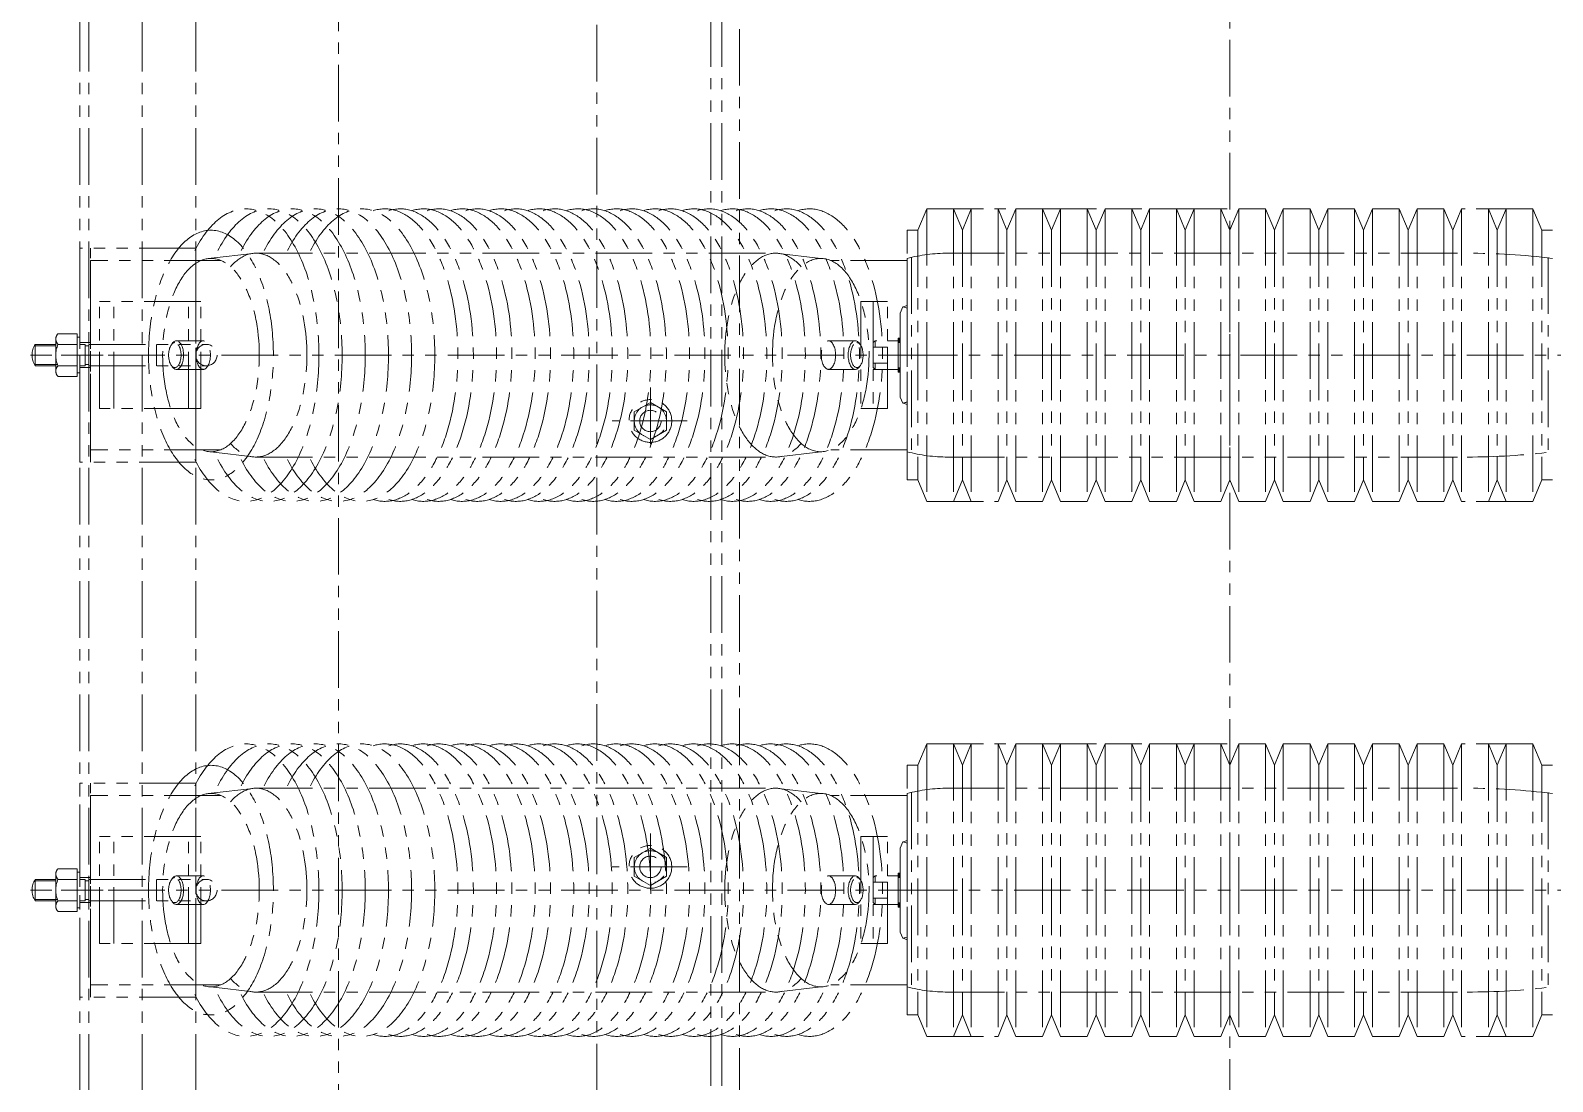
# Model space of a CAD drawing. Header units: millimetres. Extents: x -243837 to -5443, y 40 to 285140.
# Drawn here: x -191683 to -190829, y 79884 to 80473 of the extents above; entities that cross this region are included whole.
import ezdxf

# ---------------------------------------------------------------- set-up
doc = ezdxf.new("R2010")
doc.units = ezdxf.units.MM
doc.linetypes.add('PHANTOM', pattern=[63.5, 31.75, -6.35, 6.35, -6.35, 6.35, -6.35])
doc.layers.add('PHANTAM', color=21, linetype='PHANTOM', lineweight=0)
doc.layers.add('R-OBJECT', color=2, linetype='Continuous', lineweight=20)

# ---------------------------------------------------------------- blocks, each defined once
blk = doc.blocks.new('DDFDFDFFSDF')
at = {"layer": 'PHANTAM'}
for p, q in [((0, 4910.71, -0.65), (0, -644.61, -0.71)), ((-645, 574.86, 1.04), (-645, 4894.73, 5.7)), ((-640, 574.86, -165.8), (-640, 4894.73, -161.14)), ((-610, 574.86, 1.04), (-610, 4894.73, 5.7)), ((-580, 574.86, 1.04), (-580, 4894.73, 5.7)), ((-500, -215.2, 165.86), (-500, 4894.73, 172.28)), ((-355, 1648.89, 8473.93), (-355, 4027.73, 6252.13)), ((-291, 1149.11, 3434.52), (-291, 4027.73, -2797.48)), ((-285, 1149.11, 5593.62), (-285, 4027.73, -638.38)), ((-275, 4027.73, 3892.87), (-275, 1149.11, 10124.87)), ((-170, 3355.39, 170.28), (-175, 3343.39, 170.28)), ((-170, 3355.39, 170.28), (-170, 3191.39, 170.28)), ((-170, 3355.39, 170.28), (-1.42, 3355.39, 170.28)), ((-155, 3355.39, 170.28), (-155, 3191.39, 170.28)), ((-155, 3355.39, 170.28), (-150, 3343.39, 170.28)), ((-145, 3355.39, 170.28), (-150, 3343.39, 170.28)), ((-145, 3355.39, 170.28), (-145, 3191.39, 170.28)), ((-130, 3355.39, 170.28), (-130, 3191.39, 170.28)), ((-130, 3355.39, 170.28), (-125, 3343.39, 170.28)), ((-120, 3355.39, 170.28), (-125, 3343.39, 170.28)), ((-120, 3355.39, 170.28), (-120, 3191.39, 170.28)), ((-120, 3355.39, 170.28), (-105, 3355.39, 170.28)), ((-105, 3355.39, 170.28), (-105, 3191.39, 170.28)), ((-105, 3355.39, 170.28), (-100, 3343.39, 170.28)), ((-95, 3355.39, 170.28), (-100, 3343.39, 170.28)), ((-95, 3355.39, 170.28), (-95, 3191.39, 170.28)), ((-95, 3355.39, 170.28), (-80, 3355.39, 170.28)), ((-80, 3355.39, 170.28), (-80, 3191.39, 170.28)), ((-80, 3355.39, 170.28), (-75, 3343.39, 170.28)), ((-70, 3355.39, 170.28), (-75, 3343.39, 170.28)), ((-70, 3355.39, 170.28), (-70, 3191.39, 170.28)), ((-70, 3355.39, 170.28), (-55, 3355.39, 170.28)), ((-55, 3355.39, 170.28), (-55, 3191.39, 170.28)), ((-55, 3355.39, 170.28), (-50, 3343.39, 170.28)), ((-45, 3355.39, 170.28), (-50, 3343.39, 170.28)), ((-45, 3355.39, 170.28), (-45, 3191.39, 170.28)), ((-45, 3355.39, 170.28), (-30, 3355.39, 170.28)), ((-30, 3355.39, 170.28), (-30, 3191.39, 170.28)), ((-30, 3355.39, 170.28), (-25, 3343.39, 170.28)), ((-20, 3355.39, 170.28), (-25, 3343.39, 170.28)), ((-20, 3355.39, 170.28), (-20, 3191.39, 170.28)), ((-20, 3355.39, 170.28), (-5, 3355.39, 170.28)), ((-5, 3355.39, 170.28), (-5, 3191.39, 170.28)), ((-5, 3355.39, 170.28), (0, 3343.39, 170.28)), ((5, 3355.39, 170.28), (0, 3343.39, 170.28)), ((5, 3355.39, 170.28), (5, 3191.39, 170.28)), ((20, 3355.39, 170.28), (5, 3355.39, 170.28)), ((20, 3355.39, 170.28), (20, 3191.39, 170.28)), ((20, 3355.39, 170.28), (25, 3343.39, 170.28)), ((30, 3355.39, 170.28), (25, 3343.39, 170.28)), ((30, 3355.39, 170.28), (30, 3191.39, 170.28)), ((45, 3355.39, 170.28), (30, 3355.39, 170.28)), ((45, 3355.39, 170.28), (45, 3191.39, 170.28)), ((45, 3355.39, 170.28), (50, 3343.39, 170.28)), ((55, 3355.39, 170.28), (50, 3343.39, 170.28)), ((55, 3355.39, 170.28), (55, 3191.39, 170.28)), ((70, 3355.39, 170.28), (55, 3355.39, 170.28)), ((70, 3355.39, 170.28), (70, 3191.39, 170.28)), ((70, 3355.39, 170.28), (75, 3343.39, 170.28)), ((80, 3355.39, 170.28), (75, 3343.39, 170.28)), ((80, 3355.39, 170.28), (80, 3191.39, 170.28)), ((95, 3355.39, 170.28), (80, 3355.39, 170.28)), ((95, 3355.39, 170.28), (95, 3191.39, 170.28)), ((95, 3355.39, 170.28), (100, 3343.39, 170.28)), ((105, 3355.39, 170.28), (100, 3343.39, 170.28)), ((105, 3355.39, 170.28), (105, 3191.39, 170.28)), ((120, 3355.39, 170.28), (105, 3355.39, 170.28)), ((120, 3355.39, 170.28), (120, 3191.39, 170.28)), ((120, 3355.39, 170.28), (125, 3343.39, 170.28)), ((130, 3355.39, 170.28), (125, 3343.39, 170.28)), ((130, 3355.39, 170.28), (130, 3191.39, 170.28)), ((170, 3355.39, 170.28), (130, 3355.39, 170.28)), ((145, 3355.39, 170.28), (145, 3191.39, 170.28)), ((145, 3355.39, 170.28), (150, 3343.39, 170.28)), ((155, 3355.39, 170.28), (150, 3343.39, 170.28)), ((155, 3355.39, 170.28), (155, 3191.39, 170.28)), ((170, 3355.39, 170.28), (170, 3191.39, 170.28)), ((170, 3355.39, 170.28), (175, 3343.39, 170.28)), ((-181, 3203.39, 170.28), (-181, 3343.39, 170.28)), ((-175, 3343.39, 170.28), (-181, 3343.39, 170.28)), ((-175, 3343.39, 170.28), (-175, 3203.39, 170.28)), ((-150, 3343.39, 170.28), (-150, 3203.39, 170.28)), ((-125, 3343.39, 170.28), (-125, 3203.39, 170.28)), ((-100, 3343.39, 170.28), (-100, 3203.39, 170.28)), ((-75, 3343.39, 170.28), (-75, 3203.39, 170.28)), ((-50, 3343.39, 170.28), (-50, 3203.39, 170.28)), ((-25, 3343.39, 170.28), (-25, 3203.39, 170.28)), ((0, 3343.39, 170.28), (0, 3203.39, 170.28)), ((0, 3343.39, 170.28), (0, 3203.39, 170.28)), ((25, 3343.39, 170.28), (25, 3203.39, 170.28)), ((50, 3343.39, 170.28), (50, 3203.39, 170.28)), ((75, 3343.39, 170.28), (75, 3203.39, 170.28)), ((100, 3343.39, 170.28), (100, 3203.39, 170.28)), ((125, 3343.39, 170.28), (125, 3203.39, 170.28)), ((150, 3343.39, 170.28), (150, 3203.39, 170.28)), ((175, 3343.39, 170.28), (175, 3203.39, 170.28)), ((175, 3343.39, 170.28), (181, 3343.39, 170.28)), ((-645, 3213.39, 170.28), (-645, 3333.39, 170.28)), ((-580, 3333.39, 170.28), (-645, 3333.39, 170.28)), ((-639, 3213.39, 170.28), (-639, 3333.39, 170.28)), ((-580, 3326.43, 170.28), (-580, 3333.39, 170.28)), ((-546.21, 3330.54, 170.28), (-572.99, 3327.51, 170.28)), ((-546.21, 3330.54, 170.28), (-254.7, 3330.54, 170.28)), ((-254.7, 3330.54, 170.28), (-229.45, 3327.59, 170.28)), ((-158.15, 3330.54, 170.28), (133.15, 3330.54, 170.28)), ((-565.86, 3326.43, 170.28), (-639, 3326.43, 170.28)), ((-639, 3326.43, 170.28), (-639, 3220.36, 170.28)), ((-580, 3220.36, 170.28), (-580, 3326.43, 170.28)), ((-181, 3326.43, 170.28), (-223.86, 3326.43, 170.28)), ((-181, 3327.59, 170.28), (-181, 3219.19, 170.28)), ((-178.57, 3328.2, 170.28), (-178.57, 3218.59, 170.28)), ((178.57, 3328.2, 170.28), (178.57, 3218.59, 170.28)), ((-634, 3243.39, 170.28), (-634, 3303.39, 170.28)), ((-577.16, 3303.39, 170.28), (-634, 3303.39, 170.28)), ((-626, 3243.39, 170.28), (-626, 3303.39, 170.28)), ((-584.08, 3243.39, 170.28), (-584.08, 3303.39, 170.28)), ((-577.16, 3243.39, 170.28), (-577.16, 3303.39, 170.28)), ((-206.93, 3303.39, 170.28), (-206.93, 3243.39, 170.28)), ((-200, 3303.39, 170.28), (-206.88, 3303.39, 170.28)), ((-192, 3303.39, 170.28), (-200, 3303.39, 170.28)), ((-200, 3303.39, 170.28), (-200, 3243.39, 170.28)), ((-192, 3243.39, 170.28), (-192, 3303.39, 170.28)), ((-184.9, 3296.89, 170.28), (-183.4, 3300.39, 170.28)), ((-184.9, 3281.39, 170.28), (-184.9, 3296.89, 170.28)), ((-181, 3299.67, 170.28), (-183.4, 3300.39, 170.28)), ((-181, 3301.17, 170.28), (-183.15, 3300.39, 170.28)), ((-181, 3299.75, 170.28), (-183.15, 3300.39, 170.28)), ((-670, 3267.39, 170.28), (-670, 3279.39, 170.28)), ((-670, 3279.39, 170.28), (-658.5, 3279.39, 170.28)), ((-670, 3278.64, 170.28), (-658.5, 3278.64, 170.28)), ((-657.25, 3285.39, 170.28), (-658.5, 3283.23, 170.28)), ((-658.5, 3263.56, 170.28), (-658.5, 3283.23, 170.28)), ((-657.25, 3285.39, 170.28), (-646.5, 3285.39, 170.28)), ((-657.25, 3279.39, 170.28), (-646.5, 3279.39, 170.28)), ((-646.5, 3261.39, 170.28), (-646.5, 3285.39, 170.28)), ((-646.5, 3283.39, 170.28), (-645, 3283.39, 170.28)), ((-645, 3280.39, 170.28), (-639, 3280.39, 170.28)), ((-645, 3280.39, 170.28), (-639, 3280.39, 170.28)), ((-645, 3279.39, 170.28), (-642, 3279.39, 170.28)), ((-642, 3267.39, 170.28), (-642, 3279.39, 170.28)), ((-642, 3278.64, 170.28), (-640, 3278.64, 170.28)), ((-640, 3279.39, 170.28), (-574, 3279.39, 170.28)), ((-640, 3279.39, 170.28), (-640, 3267.39, 170.28)), ((-602, 3267.39, 170.28), (-602, 3279.39, 170.28)), ((-575.78, 3281.39, 170.28), (-590.85, 3281.39, 170.28)), ((-225.12, 3281.39, 170.28), (-210.06, 3281.39, 170.28)), ((-200, 3280.39, 170.28), (-199, 3281.39, 170.28)), ((-199, 3281.39, 170.28), (-200, 3280.39, 170.28)), ((-200, 3266.39, 170.28), (-200, 3280.39, 170.28)), ((-200, 3266.39, 170.28), (-200, 3280.39, 170.28)), ((-199, 3281.39, 170.28), (-198, 3281.39, 170.28)), ((-198, 3281.39, 170.28), (-199, 3281.39, 170.28)), ((-199, 3281.39, 170.28), (-199, 3277.89, 170.28)), ((-199, 3277.89, 170.28), (-199, 3281.39, 170.28)), ((-192, 3281.39, 170.28), (-186, 3281.39, 170.28)), ((-186, 3282.94, 170.28), (-184.9, 3282.94, 170.28)), ((-186, 3263.84, 170.28), (-186, 3282.94, 170.28)), ((-184.9, 3281.47, 170.28), (-186, 3282.57, 170.28)), ((-184.9, 3280.76, 170.28), (-186, 3281.86, 170.28)), ((-186, 3265.39, 170.28), (-186, 3281.39, 170.28)), ((-185.34, 3280.49, 170.28), (-186, 3281.16, 170.28)), ((-186, 3280.49, 170.28), (-184.9, 3280.49, 170.28)), ((-184.9, 3282.18, 170.28), (-185.67, 3282.94, 170.28)), ((-184.9, 3282.88, 170.28), (-184.96, 3282.94, 170.28)), ((-184.9, 3263.84, 170.28), (-184.9, 3282.94, 170.28)), ((-184.9, 3265.39, 170.28), (-184.9, 3281.39, 170.28)), ((672.71, 3273.39, 170.28), (-672.71, 3273.39, 170.28)), ((-631.94, 3273.39, 170.28), (-655.45, 3273.39, 170.28)), ((-634, 3273.39, 170.28), (-639, 3273.39, 170.28)), ((-200, 3277.89, 170.28), (-192, 3277.89, 170.28)), ((-192, 3268.89, 170.28), (-192, 3277.89, 170.28)), ((-181, 3273.39, 170.28), (-192, 3273.39, 170.28)), ((0, 3268.95, 170.28), (0, 3277.84, 170.28)), ((-670, 3268.14, 170.28), (-657.55, 3268.14, 170.28)), ((-670, 3267.39, 170.28), (-658.5, 3267.39, 170.28)), ((-657.25, 3261.39, 170.28), (-658.5, 3263.56, 170.28)), ((-657.25, 3267.39, 170.28), (-646.5, 3267.39, 170.28)), ((-657.25, 3261.39, 170.28), (-646.5, 3261.39, 170.28)), ((-646.5, 3263.39, 170.28), (-645, 3263.39, 170.28)), ((-645, 3267.39, 170.28), (-642, 3267.39, 170.28)), ((-645, 3266.39, 170.28), (-639, 3266.39, 170.28)), ((-645, 3266.39, 170.28), (-638.77, 3266.39, 170.28)), ((-642, 3268.14, 170.28), (-640, 3268.14, 170.28)), ((-640, 3267.39, 170.28), (-574, 3267.39, 170.28)), ((-575.78, 3265.39, 170.28), (-590.85, 3265.39, 170.28)), ((-580, 3259.39, 170.28), (-580, 3263.39, 170.28)), ((-225.12, 3265.39, 170.28), (-210.06, 3265.39, 170.28)), ((-200, 3268.89, 170.28), (-192, 3268.89, 170.28)), ((-200, 3266.39, 170.28), (-199, 3265.39, 170.28)), ((-200, 3266.39, 170.28), (-199, 3265.39, 170.28)), ((-199, 3265.39, 170.28), (-200, 3266.39, 170.28)), ((-192, 3265.39, 170.28), (-200, 3265.39, 170.28)), ((-199, 3265.39, 170.28), (-199, 3268.89, 170.28)), ((-199, 3265.39, 170.28), (-199, 3268.89, 170.28)), ((-199, 3265.39, 170.28), (-198, 3265.39, 170.28)), ((-198, 3265.39, 170.28), (-199, 3265.39, 170.28)), ((-192, 3265.39, 170.28), (-186, 3265.39, 170.28)), ((-186, 3266.29, 170.28), (-184.9, 3266.29, 170.28)), ((-184.9, 3264.5, 170.28), (-186, 3265.6, 170.28)), ((-184.95, 3263.84, 170.28), (-186, 3264.89, 170.28)), ((-185.66, 3263.84, 170.28), (-186, 3264.19, 170.28)), ((-186, 3263.84, 170.28), (-184.9, 3263.84, 170.28)), ((-184.9, 3265.21, 170.28), (-185.99, 3266.29, 170.28)), ((-184.9, 3265.91, 170.28), (-185.28, 3266.29, 170.28)), ((-184.9, 3249.89, 170.28), (-184.9, 3265.39, 170.28)), ((-580, 3253.39, 170.28), (-580, 3259.39, 170.28)), ((-325, 3255.22, 3997.96), (-325, 3219.46, 3997.96)), ((-325, 3246.89, 3997.96), (-334.04, 3241.67, 3997.96)), ((-325, 3246.89, 3997.96), (-315.97, 3241.67, 3997.96)), ((-184.9, 3249.89, 170.28), (-183.4, 3246.39, 170.28)), ((-181, 3247.11, 170.28), (-183.4, 3246.39, 170.28)), ((-181, 3247.04, 170.28), (-183.15, 3246.39, 170.28)), ((-181, 3245.62, 170.28), (-183.15, 3246.39, 170.28)), ((-577.16, 3243.39, 170.28), (-634, 3243.39, 170.28)), ((-304.39, 3236.45, 3997.96), (-346.39, 3236.45, 3997.96)), ((-334.04, 3231.23, 3997.96), (-334.04, 3241.67, 3997.96)), ((-315.97, 3231.23, 3997.96), (-315.97, 3241.67, 3997.96)), ((-200, 3243.39, 170.28), (-206.88, 3243.39, 170.28)), ((-200, 3243.39, 170.28), (-192, 3243.39, 170.28)), ((-325, 3226.01, 3997.96), (-334.04, 3231.23, 3997.96)), ((-325, 3226.01, 3997.96), (-315.97, 3231.23, 3997.96)), ((-565.86, 3220.36, 170.28), (-639, 3220.36, 170.28)), ((-580, 3213.39, 170.28), (-580, 3220.36, 170.28)), ((-546.21, 3216.24, 170.28), (-571.45, 3219.19, 170.28)), ((-254.7, 3216.24, 170.28), (-229.45, 3219.19, 170.28)), ((-181, 3220.36, 170.28), (-223.86, 3220.36, 170.28)), ((-580, 3213.39, 170.28), (-645, 3213.39, 170.28)), ((-546.21, 3216.24, 170.28), (-254.7, 3216.24, 170.28)), ((-158.15, 3216.24, 170.28), (133.15, 3216.24, 170.28)), ((-175, 3203.39, 170.28), (-181, 3203.39, 170.28)), ((-170, 3191.39, 170.28), (-175, 3203.39, 170.28)), ((-155, 3191.39, 170.28), (-150, 3203.39, 170.28)), ((-145, 3191.39, 170.28), (-150, 3203.39, 170.28)), ((-130, 3191.39, 170.28), (-125, 3203.39, 170.28)), ((-120, 3191.39, 170.28), (-125, 3203.39, 170.28)), ((-105, 3191.39, 170.28), (-100, 3203.39, 170.28)), ((-95, 3191.39, 170.28), (-100, 3203.39, 170.28)), ((-80, 3191.39, 170.28), (-75, 3203.39, 170.28)), ((-70, 3191.39, 170.28), (-75, 3203.39, 170.28)), ((-55, 3191.39, 170.28), (-50, 3203.39, 170.28)), ((-45, 3191.39, 170.28), (-50, 3203.39, 170.28)), ((-30, 3191.39, 170.28), (-25, 3203.39, 170.28)), ((-20, 3191.39, 170.28), (-25, 3203.39, 170.28)), ((-5, 3191.39, 170.28), (0, 3203.39, 170.28)), ((5, 3191.39, 170.28), (0, 3203.39, 170.28)), ((20, 3191.39, 170.28), (25, 3203.39, 170.28)), ((30, 3191.39, 170.28), (25, 3203.39, 170.28)), ((45, 3191.39, 170.28), (50, 3203.39, 170.28)), ((55, 3191.39, 170.28), (50, 3203.39, 170.28)), ((70, 3191.39, 170.28), (75, 3203.39, 170.28)), ((80, 3191.39, 170.28), (75, 3203.39, 170.28)), ((95, 3191.39, 170.28), (100, 3203.39, 170.28)), ((105, 3191.39, 170.28), (100, 3203.39, 170.28)), ((120, 3191.39, 170.28), (125, 3203.39, 170.28)), ((130, 3191.39, 170.28), (125, 3203.39, 170.28)), ((145, 3191.39, 170.28), (150, 3203.39, 170.28)), ((155, 3191.39, 170.28), (150, 3203.39, 170.28)), ((170, 3191.39, 170.28), (175, 3203.39, 170.28)), ((175, 3203.39, 170.28), (181, 3203.39, 170.28)), ((-170, 3191.39, 170.28), (-130, 3191.39, 170.28)), ((-120, 3191.39, 170.28), (-105, 3191.39, 170.28)), ((-95, 3191.39, 170.28), (-80, 3191.39, 170.28)), ((-70, 3191.39, 170.28), (-55, 3191.39, 170.28)), ((-45, 3191.39, 170.28), (-30, 3191.39, 170.28)), ((-20, 3191.39, 170.28), (-5, 3191.39, 170.28)), ((20, 3191.39, 170.28), (5, 3191.39, 170.28)), ((45, 3191.39, 170.28), (30, 3191.39, 170.28)), ((70, 3191.39, 170.28), (55, 3191.39, 170.28)), ((95, 3191.39, 170.28), (80, 3191.39, 170.28)), ((120, 3191.39, 170.28), (105, 3191.39, 170.28)), ((170, 3191.39, 170.28), (130, 3191.39, 170.28)), ((-170, 3055.39, 170.28), (-175, 3043.39, 170.28)), ((-170, 3055.39, 170.28), (-170, 2891.39, 170.28)), ((-170, 3055.39, 170.28), (-1.42, 3055.39, 170.28)), ((-155, 3055.39, 170.28), (-155, 2891.39, 170.28)), ((-155, 3055.39, 170.28), (-150, 3043.39, 170.28)), ((-145, 3055.39, 170.28), (-150, 3043.39, 170.28)), ((-145, 3055.39, 170.28), (-145, 2891.39, 170.28)), ((-130, 3055.39, 170.28), (-130, 2891.39, 170.28)), ((-130, 3055.39, 170.28), (-125, 3043.39, 170.28)), ((-120, 3055.39, 170.28), (-125, 3043.39, 170.28)), ((-120, 3055.39, 170.28), (-120, 2891.39, 170.28)), ((-120, 3055.39, 170.28), (-105, 3055.39, 170.28)), ((-105, 3055.39, 170.28), (-105, 2891.39, 170.28)), ((-105, 3055.39, 170.28), (-100, 3043.39, 170.28)), ((-95, 3055.39, 170.28), (-100, 3043.39, 170.28)), ((-95, 3055.39, 170.28), (-95, 2891.39, 170.28)), ((-95, 3055.39, 170.28), (-80, 3055.39, 170.28)), ((-80, 3055.39, 170.28), (-80, 2891.39, 170.28)), ((-80, 3055.39, 170.28), (-75, 3043.39, 170.28)), ((-70, 3055.39, 170.28), (-75, 3043.39, 170.28)), ((-70, 3055.39, 170.28), (-70, 2891.39, 170.28)), ((-70, 3055.39, 170.28), (-55, 3055.39, 170.28)), ((-55, 3055.39, 170.28), (-55, 2891.39, 170.28)), ((-55, 3055.39, 170.28), (-50, 3043.39, 170.28)), ((-45, 3055.39, 170.28), (-50, 3043.39, 170.28)), ((-45, 3055.39, 170.28), (-45, 2891.39, 170.28)), ((-45, 3055.39, 170.28), (-30, 3055.39, 170.28)), ((-30, 3055.39, 170.28), (-30, 2891.39, 170.28)), ((-30, 3055.39, 170.28), (-25, 3043.39, 170.28)), ((-20, 3055.39, 170.28), (-25, 3043.39, 170.28)), ((-20, 3055.39, 170.28), (-20, 2891.39, 170.28)), ((-20, 3055.39, 170.28), (-5, 3055.39, 170.28)), ((-5, 3055.39, 170.28), (-5, 2891.39, 170.28)), ((-5, 3055.39, 170.28), (0, 3043.39, 170.28)), ((5, 3055.39, 170.28), (0, 3043.39, 170.28)), ((5, 3055.39, 170.28), (5, 2891.39, 170.28)), ((20, 3055.39, 170.28), (5, 3055.39, 170.28)), ((20, 3055.39, 170.28), (20, 2891.39, 170.28)), ((20, 3055.39, 170.28), (25, 3043.39, 170.28)), ((30, 3055.39, 170.28), (25, 3043.39, 170.28)), ((30, 3055.39, 170.28), (30, 2891.39, 170.28)), ((45, 3055.39, 170.28), (30, 3055.39, 170.28)), ((45, 3055.39, 170.28), (45, 2891.39, 170.28)), ((45, 3055.39, 170.28), (50, 3043.39, 170.28)), ((55, 3055.39, 170.28), (50, 3043.39, 170.28)), ((55, 3055.39, 170.28), (55, 2891.39, 170.28)), ((70, 3055.39, 170.28), (55, 3055.39, 170.28)), ((70, 3055.39, 170.28), (70, 2891.39, 170.28)), ((70, 3055.39, 170.28), (75, 3043.39, 170.28)), ((80, 3055.39, 170.28), (75, 3043.39, 170.28)), ((80, 3055.39, 170.28), (80, 2891.39, 170.28)), ((95, 3055.39, 170.28), (80, 3055.39, 170.28)), ((95, 3055.39, 170.28), (95, 2891.39, 170.28)), ((95, 3055.39, 170.28), (100, 3043.39, 170.28)), ((105, 3055.39, 170.28), (100, 3043.39, 170.28)), ((105, 3055.39, 170.28), (105, 2891.39, 170.28)), ((120, 3055.39, 170.28), (105, 3055.39, 170.28)), ((120, 3055.39, 170.28), (120, 2891.39, 170.28)), ((120, 3055.39, 170.28), (125, 3043.39, 170.28)), ((130, 3055.39, 170.28), (125, 3043.39, 170.28)), ((130, 3055.39, 170.28), (130, 2891.39, 170.28)), ((170, 3055.39, 170.28), (130, 3055.39, 170.28)), ((145, 3055.39, 170.28), (145, 2891.39, 170.28)), ((145, 3055.39, 170.28), (150, 3043.39, 170.28)), ((155, 3055.39, 170.28), (150, 3043.39, 170.28)), ((155, 3055.39, 170.28), (155, 2891.39, 170.28)), ((170, 3055.39, 170.28), (170, 2891.39, 170.28)), ((170, 3055.39, 170.28), (175, 3043.39, 170.28)), ((-181, 2903.39, 170.28), (-181, 3043.39, 170.28)), ((-175, 3043.39, 170.28), (-181, 3043.39, 170.28)), ((-175, 3043.39, 170.28), (-175, 2903.39, 170.28)), ((-150, 3043.39, 170.28), (-150, 2903.39, 170.28)), ((-125, 3043.39, 170.28), (-125, 2903.39, 170.28)), ((-100, 3043.39, 170.28), (-100, 2903.39, 170.28)), ((-75, 3043.39, 170.28), (-75, 2903.39, 170.28)), ((-50, 3043.39, 170.28), (-50, 2903.39, 170.28)), ((-25, 3043.39, 170.28), (-25, 2903.39, 170.28)), ((0, 3043.39, 170.28), (0, 2903.39, 170.28)), ((0, 3043.39, 170.28), (0, 2903.39, 170.28)), ((25, 3043.39, 170.28), (25, 2903.39, 170.28)), ((50, 3043.39, 170.28), (50, 2903.39, 170.28)), ((75, 3043.39, 170.28), (75, 2903.39, 170.28)), ((100, 3043.39, 170.28), (100, 2903.39, 170.28)), ((125, 3043.39, 170.28), (125, 2903.39, 170.28)), ((150, 3043.39, 170.28), (150, 2903.39, 170.28)), ((175, 3043.39, 170.28), (175, 2903.39, 170.28)), ((175, 3043.39, 170.28), (181, 3043.39, 170.28)), ((-645, 2913.39, 170.28), (-645, 3033.39, 170.28)), ((-580, 3033.39, 170.28), (-645, 3033.39, 170.28)), ((-639, 2913.39, 170.28), (-639, 3033.39, 170.28)), ((-580, 3026.43, 170.28), (-580, 3033.39, 170.28)), ((-565.86, 3026.43, 170.28), (-639, 3026.43, 170.28)), ((-639, 3026.43, 170.28), (-639, 2920.36, 170.28)), ((-580, 2920.36, 170.28), (-580, 3026.43, 170.28)), ((-546.21, 3030.54, 170.28), (-572.99, 3027.51, 170.28)), ((-546.21, 3030.54, 170.28), (-254.7, 3030.54, 170.28)), ((-254.7, 3030.54, 170.28), (-229.45, 3027.59, 170.28)), ((-181, 3026.43, 170.28), (-223.86, 3026.43, 170.28)), ((-181, 3027.59, 170.28), (-181, 2919.19, 170.28)), ((-178.57, 3028.2, 170.28), (-178.57, 2918.59, 170.28)), ((-158.15, 3030.54, 170.28), (133.15, 3030.54, 170.28)), ((178.57, 3028.2, 170.28), (178.57, 2918.59, 170.28)), ((-325, 3005.22, 3997.96), (-325, 2969.46, 3997.96)), ((-634, 2943.39, 170.28), (-634, 3003.39, 170.28)), ((-577.16, 3003.39, 170.28), (-634, 3003.39, 170.28)), ((-626, 2943.39, 170.28), (-626, 3003.39, 170.28)), ((-584.08, 2943.39, 170.28), (-584.08, 3003.39, 170.28)), ((-577.16, 2943.39, 170.28), (-577.16, 3003.39, 170.28)), ((-325, 2996.89, 3997.96), (-334.04, 2991.67, 3997.96)), ((-325, 2996.89, 3997.96), (-315.97, 2991.67, 3997.96)), ((-206.93, 3003.39, 170.28), (-206.93, 2943.39, 170.28)), ((-200, 3003.39, 170.28), (-206.88, 3003.39, 170.28)), ((-192, 3003.39, 170.28), (-200, 3003.39, 170.28)), ((-200, 3003.39, 170.28), (-200, 2943.39, 170.28)), ((-192, 2943.39, 170.28), (-192, 3003.39, 170.28)), ((-184.9, 2996.89, 170.28), (-183.4, 3000.39, 170.28)), ((-184.9, 2981.39, 170.28), (-184.9, 2996.89, 170.28)), ((-181, 2999.67, 170.28), (-183.4, 3000.39, 170.28)), ((-181, 3001.17, 170.28), (-183.15, 3000.39, 170.28)), ((-181, 2999.75, 170.28), (-183.15, 3000.39, 170.28)), ((-334.04, 2981.23, 3997.96), (-334.04, 2991.67, 3997.96)), ((-315.97, 2981.23, 3997.96), (-315.97, 2991.67, 3997.96)), ((-657.25, 2985.39, 170.28), (-658.5, 2983.23, 170.28)), ((-658.5, 2963.56, 170.28), (-658.5, 2983.23, 170.28)), ((-657.25, 2985.39, 170.28), (-646.5, 2985.39, 170.28)), ((-646.5, 2961.39, 170.28), (-646.5, 2985.39, 170.28)), ((-646.5, 2983.39, 170.28), (-645, 2983.39, 170.28)), ((-645, 2980.39, 170.28), (-639, 2980.39, 170.28)), ((-645, 2980.39, 170.28), (-639, 2980.39, 170.28)), ((-575.78, 2981.39, 170.28), (-590.85, 2981.39, 170.28)), ((-304.39, 2986.45, 3997.96), (-346.39, 2986.45, 3997.96)), ((-325, 2976.01, 3997.96), (-334.04, 2981.23, 3997.96)), ((-325, 2976.01, 3997.96), (-315.97, 2981.23, 3997.96)), ((-225.12, 2981.39, 170.28), (-210.06, 2981.39, 170.28)), ((-200, 2980.39, 170.28), (-199, 2981.39, 170.28)), ((-199, 2981.39, 170.28), (-200, 2980.39, 170.28)), ((-200, 2966.39, 170.28), (-200, 2980.39, 170.28)), ((-200, 2966.39, 170.28), (-200, 2980.39, 170.28)), ((-199, 2981.39, 170.28), (-198, 2981.39, 170.28)), ((-198, 2981.39, 170.28), (-199, 2981.39, 170.28)), ((-199, 2981.39, 170.28), (-199, 2977.89, 170.28)), ((-199, 2977.89, 170.28), (-199, 2981.39, 170.28)), ((-192, 2981.39, 170.28), (-186, 2981.39, 170.28)), ((-186, 2982.94, 170.28), (-184.9, 2982.94, 170.28)), ((-186, 2963.84, 170.28), (-186, 2982.94, 170.28)), ((-184.9, 2981.66, 170.28), (-186, 2982.76, 170.28)), ((-184.9, 2980.95, 170.28), (-186, 2982.05, 170.28)), ((-186, 2965.39, 170.28), (-186, 2981.39, 170.28)), ((-185.15, 2980.49, 170.28), (-186, 2981.34, 170.28)), ((-185.86, 2980.49, 170.28), (-186, 2980.64, 170.28)), ((-186, 2980.49, 170.28), (-184.9, 2980.49, 170.28)), ((-184.9, 2982.36, 170.28), (-185.48, 2982.94, 170.28)), ((-184.9, 2963.84, 170.28), (-184.9, 2982.94, 170.28)), ((-184.9, 2965.39, 170.28), (-184.9, 2981.39, 170.28)), ((672.71, 2973.39, 170.28), (-672.71, 2973.39, 170.28)), ((-670, 2967.39, 170.28), (-670, 2979.39, 170.28)), ((-670, 2979.39, 170.28), (-658.5, 2979.39, 170.28)), ((-670, 2978.64, 170.28), (-658.5, 2978.64, 170.28)), ((-657.25, 2979.39, 170.28), (-646.5, 2979.39, 170.28)), ((-631.94, 2973.39, 170.28), (-655.45, 2973.39, 170.28)), ((-645, 2979.39, 170.28), (-642, 2979.39, 170.28)), ((-642, 2967.39, 170.28), (-642, 2979.39, 170.28)), ((-642, 2978.64, 170.28), (-640, 2978.64, 170.28)), ((-640, 2979.39, 170.28), (-574, 2979.39, 170.28)), ((-640, 2979.39, 170.28), (-640, 2967.39, 170.28)), ((-634, 2973.39, 170.28), (-639, 2973.39, 170.28)), ((-602, 2967.39, 170.28), (-602, 2979.39, 170.28)), ((-200, 2977.89, 170.28), (-192, 2977.89, 170.28)), ((-192, 2968.89, 170.28), (-192, 2977.89, 170.28)), ((-181, 2973.39, 170.28), (-192, 2973.39, 170.28)), ((0, 2968.95, 170.28), (0, 2977.84, 170.28)), ((-670, 2968.14, 170.28), (-657.55, 2968.14, 170.28)), ((-670, 2967.39, 170.28), (-658.5, 2967.39, 170.28)), ((-657.25, 2961.39, 170.28), (-658.5, 2963.56, 170.28)), ((-657.25, 2967.39, 170.28), (-646.5, 2967.39, 170.28)), ((-646.5, 2963.39, 170.28), (-645, 2963.39, 170.28)), ((-645, 2967.39, 170.28), (-642, 2967.39, 170.28)), ((-645, 2966.39, 170.28), (-639, 2966.39, 170.28)), ((-645, 2966.39, 170.28), (-638.77, 2966.39, 170.28)), ((-642, 2968.14, 170.28), (-640, 2968.14, 170.28)), ((-640, 2967.39, 170.28), (-574, 2967.39, 170.28)), ((-575.78, 2965.39, 170.28), (-590.85, 2965.39, 170.28)), ((-580, 2959.39, 170.28), (-580, 2963.39, 170.28)), ((-225.12, 2965.39, 170.28), (-210.06, 2965.39, 170.28)), ((-200, 2968.89, 170.28), (-192, 2968.89, 170.28)), ((-200, 2966.39, 170.28), (-199, 2965.39, 170.28)), ((-200, 2966.39, 170.28), (-199, 2965.39, 170.28)), ((-199, 2965.39, 170.28), (-200, 2966.39, 170.28)), ((-192, 2965.39, 170.28), (-200, 2965.39, 170.28)), ((-199, 2965.39, 170.28), (-199, 2968.89, 170.28)), ((-199, 2965.39, 170.28), (-199, 2968.89, 170.28)), ((-199, 2965.39, 170.28), (-198, 2965.39, 170.28)), ((-198, 2965.39, 170.28), (-199, 2965.39, 170.28)), ((-192, 2965.39, 170.28), (-186, 2965.39, 170.28)), ((-186, 2966.29, 170.28), (-184.9, 2966.29, 170.28)), ((-184.9, 2964.69, 170.28), (-186, 2965.79, 170.28)), ((-184.9, 2963.98, 170.28), (-186, 2965.08, 170.28)), ((-185.47, 2963.84, 170.28), (-186, 2964.37, 170.28)), ((-186, 2963.84, 170.28), (-184.9, 2963.84, 170.28)), ((-184.9, 2965.39, 170.28), (-185.8, 2966.29, 170.28)), ((-184.9, 2966.1, 170.28), (-185.09, 2966.29, 170.28)), ((-184.9, 2949.89, 170.28), (-184.9, 2965.39, 170.28)), ((-657.25, 2961.39, 170.28), (-646.5, 2961.39, 170.28)), ((-580, 2953.39, 170.28), (-580, 2959.39, 170.28)), ((-184.9, 2949.89, 170.28), (-183.4, 2946.39, 170.28)), ((-181, 2947.11, 170.28), (-183.4, 2946.39, 170.28)), ((-181, 2947.04, 170.28), (-183.15, 2946.39, 170.28)), ((-181, 2945.62, 170.28), (-183.15, 2946.39, 170.28)), ((-577.16, 2943.39, 170.28), (-634, 2943.39, 170.28)), ((-200, 2943.39, 170.28), (-206.88, 2943.39, 170.28)), ((-200, 2943.39, 170.28), (-192, 2943.39, 170.28)), ((-565.86, 2920.36, 170.28), (-639, 2920.36, 170.28)), ((-580, 2913.39, 170.28), (-580, 2920.36, 170.28)), ((-181, 2920.36, 170.28), (-223.86, 2920.36, 170.28)), ((-580, 2913.39, 170.28), (-645, 2913.39, 170.28)), ((-546.21, 2916.24, 170.28), (-571.45, 2919.19, 170.28)), ((-546.21, 2916.24, 170.28), (-254.7, 2916.24, 170.28)), ((-254.7, 2916.24, 170.28), (-229.45, 2919.19, 170.28)), ((-158.15, 2916.24, 170.28), (133.15, 2916.24, 170.28)), ((-175, 2903.39, 170.28), (-181, 2903.39, 170.28)), ((-170, 2891.39, 170.28), (-175, 2903.39, 170.28)), ((-155, 2891.39, 170.28), (-150, 2903.39, 170.28)), ((-145, 2891.39, 170.28), (-150, 2903.39, 170.28)), ((-130, 2891.39, 170.28), (-125, 2903.39, 170.28)), ((-120, 2891.39, 170.28), (-125, 2903.39, 170.28)), ((-105, 2891.39, 170.28), (-100, 2903.39, 170.28)), ((-95, 2891.39, 170.28), (-100, 2903.39, 170.28)), ((-80, 2891.39, 170.28), (-75, 2903.39, 170.28)), ((-70, 2891.39, 170.28), (-75, 2903.39, 170.28)), ((-55, 2891.39, 170.28), (-50, 2903.39, 170.28)), ((-45, 2891.39, 170.28), (-50, 2903.39, 170.28)), ((-30, 2891.39, 170.28), (-25, 2903.39, 170.28)), ((-20, 2891.39, 170.28), (-25, 2903.39, 170.28)), ((-5, 2891.39, 170.28), (0, 2903.39, 170.28)), ((5, 2891.39, 170.28), (0, 2903.39, 170.28)), ((20, 2891.39, 170.28), (25, 2903.39, 170.28)), ((30, 2891.39, 170.28), (25, 2903.39, 170.28)), ((45, 2891.39, 170.28), (50, 2903.39, 170.28)), ((55, 2891.39, 170.28), (50, 2903.39, 170.28)), ((70, 2891.39, 170.28), (75, 2903.39, 170.28)), ((80, 2891.39, 170.28), (75, 2903.39, 170.28)), ((95, 2891.39, 170.28), (100, 2903.39, 170.28)), ((105, 2891.39, 170.28), (100, 2903.39, 170.28)), ((120, 2891.39, 170.28), (125, 2903.39, 170.28)), ((130, 2891.39, 170.28), (125, 2903.39, 170.28)), ((145, 2891.39, 170.28), (150, 2903.39, 170.28)), ((155, 2891.39, 170.28), (150, 2903.39, 170.28)), ((170, 2891.39, 170.28), (175, 2903.39, 170.28)), ((175, 2903.39, 170.28), (181, 2903.39, 170.28)), ((-170, 2891.39, 170.28), (-130, 2891.39, 170.28)), ((-120, 2891.39, 170.28), (-105, 2891.39, 170.28)), ((-95, 2891.39, 170.28), (-80, 2891.39, 170.28)), ((-70, 2891.39, 170.28), (-55, 2891.39, 170.28)), ((-45, 2891.39, 170.28), (-30, 2891.39, 170.28)), ((-20, 2891.39, 170.28), (-5, 2891.39, 170.28)), ((20, 2891.39, 170.28), (5, 2891.39, 170.28)), ((45, 2891.39, 170.28), (30, 2891.39, 170.28)), ((70, 2891.39, 170.28), (55, 2891.39, 170.28)), ((95, 2891.39, 170.28), (80, 2891.39, 170.28)), ((120, 2891.39, 170.28), (105, 2891.39, 170.28)), ((170, 2891.39, 170.28), (130, 2891.39, 170.28))]:
    blk.add_line(p, q, dxfattribs=at)
for centre, radius in [((-574, 3273.39, 170.28), 6), ((0, 3273.39, 170.28), 0.155), ((-325, 3236.45, 3997.96), 12), ((-325, 3236.45, 3997.96), 6), ((-325, 2986.45, 3997.96), 12), ((-325, 2986.45, 3997.96), 6), ((-574, 2973.39, 170.28), 6), ((0, 2973.39, 170.28), 0.155)]:
    blk.add_circle(centre, radius, dxfattribs=at)
for centre, radius, start, end in [((-158.15, 3240.54, 170.28), 90, 90, 104.70776), ((133.23, 2942.1, 170.28), 388.45, 82.93544, 90.0112), ((-660.9, 3273.39, 170.28), 10.9, 146.60357, 213.39643), ((-643.48, 3273.39, 170.28), 15.02, 156.46342, 203.53658), ((-654.25, 3282.39, 170.28), 4.24, 134.99997, 225.00003), ((-654.25, 3264.39, 170.28), 4.24, 134.99997, 225.00003), ((-158.15, 3306.24, 170.28), 90, 255.29224, 270), ((133.23, 3604.69, 170.28), 388.45, 269.9888, 277.06456), ((-158.15, 2940.54, 170.28), 90, 90, 104.70776), ((133.23, 2642.1, 170.28), 388.45, 82.93544, 90.0112), ((-654.25, 2982.39, 170.28), 4.24, 134.99997, 225.00003), ((-660.9, 2973.39, 170.28), 10.9, 146.60357, 213.39643), ((-643.48, 2973.39, 170.28), 15.02, 156.46342, 203.53658), ((-654.25, 2964.39, 170.28), 4.24, 134.99997, 225.00003), ((-158.15, 3006.24, 170.28), 90, 255.29224, 270), ((133.23, 3304.69, 170.28), 388.45, 269.9888, 277.06456)]:
    blk.add_arc(centre, radius, start, end, dxfattribs=at)
at = {"layer": 'PHANTAM', "extrusion": (0, 0, -1)}
for centre, major_axis, start_param, end_param in [((-551.88, 3273.39, 170.28), (0, 82), 5.507893, 10.200071), ((-538.89, 3273.39, 170.28), (0, 82), 5.507893, 10.200071), ((-525.9, 3273.39, 170.28), (0, 82), 5.507893, 10.200071), ((-512.91, 3273.39, 170.28), (0, 82), 5.507893, 10.200071), ((-499.92, 3273.39, 170.28), (0, 82), 5.507893, 10.200071), ((-486.93, 3273.39, 170.28), (0, 82), 5.507893, 10.200071), ((-473.94, 3273.39, 170.28), (0, 82), 6.124096, 9.583867), ((-465.28, 3273.39, 170.28), (0, 82), 6.124096, 9.583867), ((-452.29, 3273.39, 170.28), (0, 82), 6.124096, 9.583867), ((-443.63, 3273.39, 170.28), (0, 82), 6.124096, 9.583867), ((-430.64, 3273.39, 170.28), (0, 82), 6.124096, 9.583867), ((-421.98, 3273.39, 170.28), (0, 82), 6.124096, 9.583867), ((-408.99, 3273.39, 170.28), (0, 82), 6.124096, 9.583867), ((-400.33, 3273.39, 170.28), (0, 82), 6.124096, 9.583867), ((-387.34, 3273.39, 170.28), (0, 82), 6.124096, 9.583867), ((-378.68, 3273.39, 170.28), (0, 82), 6.124096, 9.583867), ((-365.68, 3273.39, 170.28), (0, 82), 6.124096, 9.583867), ((-357.02, 3273.39, 170.28), (0, 82), 6.124096, 9.583867), ((-344.03, 3273.39, 170.28), (0, 82), 6.124096, 9.583867), ((-335.37, 3273.39, 170.28), (0, 82), 6.124096, 9.583867), ((-322.38, 3273.39, 170.28), (0, 82), 6.124096, 9.583867), ((-313.72, 3273.39, 170.28), (0, 82), 6.124096, 9.583867), ((-300.73, 3273.39, 170.28), (0, 82), 6.124096, 9.583867), ((-292.07, 3273.39, 170.28), (0, 82), 6.124096, 9.583867), ((-279.08, 3273.39, 170.28), (0, 82), 6.124096, 9.583867), ((-270.42, 3273.39, 170.28), (0, 82), 6.124096, 9.583867), ((-257.43, 3273.39, 170.28), (0, 82), 6.124096, 9.583867), ((-248.77, 3273.39, 170.28), (0, 82), 6.124096, 9.583867), ((-235.78, 3273.39, 170.28), (0, 82), 6.124096, 9.583867), ((-546.21, 3273.39, 170.28), (0, 57.15), 5.761132, 9.946831), ((-590.85, 3273.39, 170.28), (0, 8), 5.576234, 10.13173), ((-551.88, 2973.39, 170.28), (0, 82), 5.507893, 10.200071), ((-538.89, 2973.39, 170.28), (0, 82), 5.507893, 10.200071), ((-525.9, 2973.39, 170.28), (0, 82), 5.507893, 10.200071), ((-512.91, 2973.39, 170.28), (0, 82), 5.507893, 10.200071), ((-499.92, 2973.39, 170.28), (0, 82), 5.507893, 10.200071), ((-486.93, 2973.39, 170.28), (0, 82), 5.507893, 10.200071), ((-473.94, 2973.39, 170.28), (0, 82), 6.124096, 9.583867), ((-465.28, 2973.39, 170.28), (0, 82), 6.124096, 9.583867), ((-452.29, 2973.39, 170.28), (0, 82), 6.124096, 9.583867), ((-443.63, 2973.39, 170.28), (0, 82), 6.124096, 9.583867), ((-430.64, 2973.39, 170.28), (0, 82), 6.124096, 9.583867), ((-421.98, 2973.39, 170.28), (0, 82), 6.124096, 9.583867), ((-408.99, 2973.39, 170.28), (0, 82), 6.124096, 9.583867), ((-400.33, 2973.39, 170.28), (0, 82), 6.124096, 9.583867), ((-387.34, 2973.39, 170.28), (0, 82), 6.124096, 9.583867), ((-378.68, 2973.39, 170.28), (0, 82), 6.124096, 9.583867), ((-365.68, 2973.39, 170.28), (0, 82), 6.124096, 9.583867), ((-357.02, 2973.39, 170.28), (0, 82), 6.124096, 9.583867), ((-344.03, 2973.39, 170.28), (0, 82), 6.124096, 9.583867), ((-335.37, 2973.39, 170.28), (0, 82), 6.124096, 9.583867), ((-322.38, 2973.39, 170.28), (0, 82), 6.124096, 9.583867), ((-313.72, 2973.39, 170.28), (0, 82), 6.124096, 9.583867), ((-300.73, 2973.39, 170.28), (0, 82), 6.124096, 9.583867), ((-292.07, 2973.39, 170.28), (0, 82), 6.124096, 9.583867), ((-279.08, 2973.39, 170.28), (0, 82), 6.124096, 9.583867), ((-270.42, 2973.39, 170.28), (0, 82), 6.124096, 9.583867), ((-257.43, 2973.39, 170.28), (0, 82), 6.124096, 9.583867), ((-248.77, 2973.39, 170.28), (0, 82), 6.124096, 9.583867), ((-235.78, 2973.39, 170.28), (0, 82), 6.124096, 9.583867), ((-546.21, 2973.39, 170.28), (0, 57.15), 5.761132, 9.946831), ((-590.85, 2973.39, 170.28), (0, 8), 5.576234, 10.13173)]:
    blk.add_ellipse(centre, major_axis=major_axis, ratio=0.5, start_param=start_param, end_param=end_param, dxfattribs=at)
for centre, major_axis, ratio in [((-571.45, 3273.39, 170.28), (0, 70), 0.5), ((-571.45, 3273.39, 170.28), (0, 54.2), 0.5), ((-591.72, 3273.39, 170.28), (0, 7), 0.5), ((-575.78, 3273.39, 170.28), (0, 8), 0.5), ((-325, 3236.45, 3997.96), (6.39, 6.39), 1), ((-571.45, 2973.39, 170.28), (0, 70), 0.5), ((-571.45, 2973.39, 170.28), (0, 54.2), 0.5), ((-325, 2986.45, 3997.96), (6.39, 6.39), 1), ((-591.72, 2973.39, 170.28), (0, 7), 0.5), ((-575.78, 2973.39, 170.28), (0, 8), 0.5)]:
    blk.add_ellipse(centre, major_axis=major_axis, ratio=ratio, dxfattribs=at)
at = {"layer": 'PHANTAM'}
for centre, major_axis, start_param, end_param in [((-254.7, 3273.39, 170.28), (0, 57.15), 5.761132, 9.946831), ((-210.06, 3273.39, 170.28), (0, 8), 5.576234, 10.13173), ((-254.7, 2973.39, 170.28), (0, 57.15), 5.761132, 9.946831), ((-210.06, 2973.39, 170.28), (0, 8), 5.576234, 10.13173)]:
    blk.add_ellipse(centre, major_axis=major_axis, ratio=0.5, start_param=start_param, end_param=end_param, dxfattribs=at)
for centre, major_axis in [((-229.45, 3273.39, 170.28), (0, 54.2)), ((-225.12, 3273.39, 170.28), (0, 8)), ((-209.19, 3273.39, 170.28), (0, 7)), ((-229.45, 2973.39, 170.28), (0, 54.2)), ((-225.12, 2973.39, 170.28), (0, 8)), ((-209.19, 2973.39, 170.28), (0, 7))]:
    blk.add_ellipse(centre, major_axis=major_axis, ratio=0.5, dxfattribs=at)

msp = doc.modelspace()

# ---------------------------------------------------------------- block references
at = {"layer": 'R-OBJECT'}
msp.add_blockref('DDFDFDFFSDF', (-191009.94, 77017.45, -159.08), dxfattribs=at)

doc.saveas('drawing.dxf')
